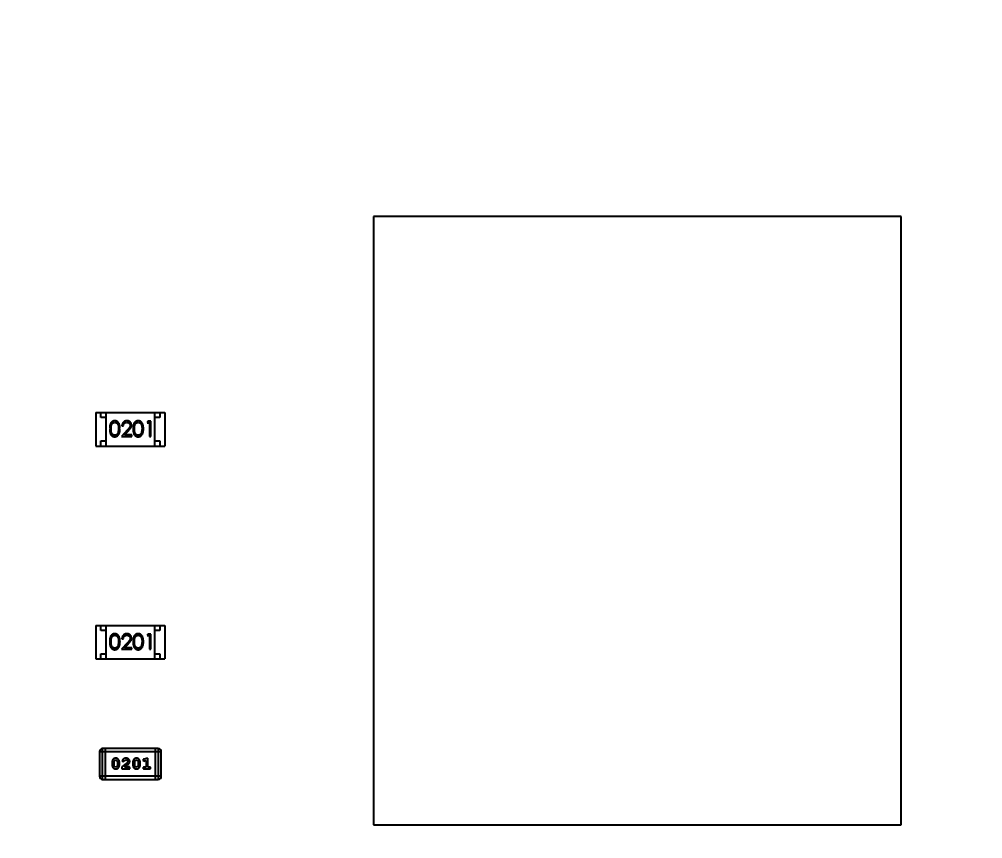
# Model space of a CAD drawing. Header units: inches. Extents: x -13 to 240, y -18 to 126.
# Drawn here: x 186.58 to 196.08, y 88.43 to 96.51 of the extents above; entities that cross this region are included whole.
import ezdxf

# ---------------------------------------------------------------- set-up
doc = ezdxf.new("R2010")
doc.units = ezdxf.units.IN
doc.header["$LTSCALE"] = 1.21
doc.header["$MEASUREMENT"] = 0
doc.header["$PDMODE"] = 3
doc.header["$PDSIZE"] = 0.3125
doc.layers.get('0').update_dxf_attribs({"linetype": 'CONTINUOUS'})
doc.layers.get('Defpoints').update_dxf_attribs({"linetype": 'CONTINUOUS'})
doc.layers.add('DIM', color=3, linetype='CONTINUOUS')
doc.styles.get("Standard").update_dxf_attribs({"font": 'txt', "width": 0.8})
doc.dimstyles.get("Standard").update_dxf_attribs({"dimtxt": 0.15625, "dimasz": 0.1875, "dimexe": 0.125, "dimexo": 0.0625, "dimgap": 0.09, "dimtad": 0, "dimtih": 1, "dimtoh": 1, "dimzin": 4, "dimdsep": 46, "dimtxsty": 'Standard', "dimblk": '_FILLED', "dimblk1": '_FILLED', "dimblk2": '_FILLED', "dimcen": 0.09, "dimazin": 1, "dimtp": 0.01, "dimtm": 0.01, "dimtfac": 1, "dimtofl": 0, "dimtmove": 0, "dimatfit": 3, "dimldrblk": '_FILLED', "dimfxl": 1, "dimtolj": 1, "dimtzin": 4, "dimarcsym": 0})

# ---------------------------------------------------------------- blocks, each defined once
blk = doc.blocks.new('_FILLED')
at = {"color": 0, "linetype": 'ByBlock'}
blk.add_solid([(0, 0), (-1, 0.1667), (-1, -0.1667)], dxfattribs=at)
blk = doc.blocks.new('*D58')
at = {"layer": 'Defpoints', "color": 0}
for p in [(173.8269, 113.8351), (173.8269, 99.4649), (198.0766, 63.4663)]:
    blk.add_point(p, dxfattribs=at)
at = {"layer": 'DIM', "color": 0, "lineweight": -2}
for p, q in [((173.8269, 99.5274), (173.8269, 113.9601)), ((198.0766, 63.5288), (198.0766, 113.9601)), ((175.8269, 113.8351), (182.6618, 113.8351)), ((196.0766, 113.8351), (189.2418, 113.8351))]:
    blk.add_line(p, q, dxfattribs=at)
at = {"layer": 'DIM', "color": 0, "lineweight": -2, "xscale": 2, "yscale": 2, "zscale": 2, "rotation": 180}
blk.add_blockref('_FILLED', (173.8269, 113.8351), dxfattribs=at)
at = {"layer": 'DIM', "color": 0, "lineweight": -2, "xscale": 2, "yscale": 2, "zscale": 2}
blk.add_blockref('_FILLED', (198.0766, 113.8351), dxfattribs=at)
at = {"layer": 'DIM', "color": 0, "insert": (185.9518, 113.8351), "char_height": 2, "attachment_point": 5}
blk.add_mtext('\\A1;24.25', dxfattribs=at)

msp = doc.modelspace()

# ---------------------------------------------------------------- linework, layer by layer
at = {"color": 7, "linetype": 'Continuous'}
for p, q in [((190.0752, 94.565), (190.0752, 88.565)), ((195.2752, 94.565), (190.0752, 94.565)), ((195.2752, 88.565), (195.2752, 94.565)), ((187.3365, 92.6312), (187.3365, 92.3012)), ((187.3365, 92.6312), (188.0165, 92.6312)), ((187.3865, 92.5812), (187.3865, 92.6312)), ((187.4365, 92.3012), (187.4365, 92.6312)), ((187.9165, 92.3012), (187.9165, 92.6312)), ((187.9665, 92.6312), (187.9665, 92.5812)), ((188.0165, 92.6312), (188.0165, 92.3012)), ((187.4365, 92.5812), (187.3865, 92.5812)), ((187.8506, 92.5465), (187.8418, 92.5311)), ((187.8418, 92.5311), (187.8648, 92.5311)), ((187.8783, 92.5465), (187.8506, 92.5465)), ((187.8648, 92.5311), (187.8648, 92.3965)), ((187.8783, 92.3965), (187.8783, 92.5465)), ((187.9665, 92.5812), (187.9165, 92.5812)), ((187.561, 92.4715), (187.5553, 92.4338)), ((187.6461, 92.4586), (187.5879, 92.3965)), ((187.5937, 92.5003), (187.6072, 92.5003)), ((187.62, 92.4119), (187.6576, 92.4519)), ((187.7918, 92.4715), (187.7861, 92.4338)), ((187.3865, 92.3012), (187.3865, 92.3512)), ((187.3865, 92.3512), (187.4365, 92.3512)), ((187.5879, 92.3965), (187.6898, 92.3965)), ((187.6898, 92.4119), (187.62, 92.4119)), ((187.6898, 92.3965), (187.6898, 92.4119)), ((187.8648, 92.3965), (187.8783, 92.3965)), ((187.9165, 92.3512), (187.9665, 92.3512)), ((187.9665, 92.3512), (187.9665, 92.3012)), ((187.3365, 92.3012), (188.0165, 92.3012)), ((187.3365, 90.5312), (187.3365, 90.2012)), ((187.3365, 90.5312), (188.0165, 90.5312)), ((187.3865, 90.4812), (187.3865, 90.5312)), ((187.4365, 90.2012), (187.4365, 90.5312)), ((187.9165, 90.2012), (187.9165, 90.5312)), ((187.9665, 90.5312), (187.9665, 90.4812)), ((188.0165, 90.5312), (188.0165, 90.2012)), ((187.4365, 90.4812), (187.3865, 90.4812)), ((187.8506, 90.4465), (187.8418, 90.4311)), ((187.8418, 90.4311), (187.8649, 90.4311)), ((187.8783, 90.4465), (187.8506, 90.4465)), ((187.8649, 90.4311), (187.8649, 90.2965)), ((187.8783, 90.2965), (187.8783, 90.4465)), ((187.9665, 90.4812), (187.9165, 90.4812)), ((187.561, 90.3715), (187.5554, 90.3338)), ((187.6461, 90.3586), (187.588, 90.2965)), ((187.5937, 90.4004), (187.6072, 90.4004)), ((187.6201, 90.3119), (187.6576, 90.352)), ((187.7918, 90.3715), (187.7861, 90.3338)), ((187.3865, 90.2012), (187.3865, 90.2512)), ((187.3865, 90.2512), (187.4365, 90.2512)), ((187.588, 90.2965), (187.6899, 90.2965)), ((187.6899, 90.3119), (187.6201, 90.3119)), ((187.6899, 90.2965), (187.6899, 90.3119)), ((187.8649, 90.2965), (187.8783, 90.2965)), ((187.9165, 90.2512), (187.9665, 90.2512)), ((187.9665, 90.2512), (187.9665, 90.2012)), ((187.3365, 90.2012), (188.0165, 90.2012)), ((187.3719, 89.2884), (187.3719, 89.0446)), ((187.3719, 89.2884), (187.9815, 89.2884)), ((187.4023, 89.0141), (187.4023, 89.3189)), ((187.951, 89.3189), (187.4023, 89.3189)), ((187.4328, 89.0141), (187.4328, 89.3189)), ((187.9205, 89.3189), (187.9205, 89.0141)), ((187.951, 89.3189), (187.951, 89.0141)), ((187.9815, 89.0446), (187.9815, 89.2884)), ((187.513, 89.1782), (187.5203, 89.2)), ((187.5203, 89.2), (187.5327, 89.2058)), ((187.5327, 89.2058), (187.5448, 89.2005)), ((187.5448, 89.2005), (187.5524, 89.1782)), ((187.5964, 89.1938), (187.6052, 89.1853)), ((187.6137, 89.1919), (187.6187, 89.2004)), ((187.6187, 89.2004), (187.6336, 89.2058)), ((187.7176, 89.1782), (187.7248, 89.2)), ((187.7248, 89.2), (187.7372, 89.2058)), ((187.7372, 89.2058), (187.7493, 89.2005)), ((187.7493, 89.2005), (187.7569, 89.1782)), ((187.8025, 89.2041), (187.8104, 89.1948)), ((187.8104, 89.1948), (187.8158, 89.1958)), ((187.8481, 89.2231), (187.8116, 89.2132)), ((187.8158, 89.1958), (187.8308, 89.2)), ((187.8308, 89.2), (187.8308, 89.135)), ((187.8481, 89.135), (187.8481, 89.2231)), ((187.4957, 89.1785), (187.4957, 89.1607)), ((187.513, 89.1782), (187.513, 89.161)), ((187.5207, 89.1387), (187.513, 89.161)), ((187.5328, 89.1334), (187.5207, 89.1387)), ((187.5451, 89.1392), (187.5328, 89.1334)), ((187.5524, 89.161), (187.5451, 89.1392)), ((187.5524, 89.161), (187.5524, 89.1782)), ((187.5697, 89.1607), (187.5697, 89.1785)), ((187.6483, 89.1816), (187.5933, 89.1366)), ((187.5933, 89.1366), (187.5933, 89.1177)), ((187.5933, 89.1177), (187.6704, 89.1177)), ((187.6052, 89.1853), (187.6137, 89.1919)), ((187.62, 89.135), (187.6536, 89.162)), ((187.6562, 89.135), (187.62, 89.135)), ((187.6531, 89.1913), (187.6483, 89.1816)), ((187.6617, 89.1382), (187.6562, 89.135)), ((187.6704, 89.1177), (187.6704, 89.1256)), ((187.7002, 89.1785), (187.7002, 89.1607)), ((187.7176, 89.1782), (187.7176, 89.161)), ((187.7252, 89.1387), (187.7176, 89.161)), ((187.7373, 89.1334), (187.7252, 89.1387)), ((187.7496, 89.1392), (187.7373, 89.1334)), ((187.7569, 89.161), (187.7496, 89.1392)), ((187.7569, 89.161), (187.7569, 89.1782)), ((187.7742, 89.1607), (187.7742, 89.1785)), ((187.8308, 89.135), (187.8135, 89.135)), ((187.8135, 89.1177), (187.8654, 89.1177)), ((187.8654, 89.135), (187.8481, 89.135)), ((187.9815, 89.0446), (187.3719, 89.0446)), ((187.4023, 89.0141), (187.951, 89.0141)), ((190.0752, 88.565), (195.2752, 88.565))]:
    msp.add_line(p, q, dxfattribs=at)
for centre, start, end in [((187.4023, 89.2884), 90, 180), ((187.951, 89.2884), 0, 90), ((187.4023, 89.0446), 180, 270), ((187.951, 89.0446), 270, 0)]:
    msp.add_arc(centre, 0.0305, start, end, dxfattribs=at)
for points, knots in [([(187.5227, 92.5503), (187.5215, 92.5503), (187.5192, 92.5503), (187.5157, 92.5499), (187.5123, 92.5492), (187.5091, 92.5483), (187.5058, 92.5471), (187.5027, 92.5457), (187.4997, 92.5439), (187.4967, 92.542), (187.4939, 92.5398), (187.4913, 92.5373), (187.4888, 92.5346), (187.4865, 92.5316), (187.4843, 92.5284), (187.4823, 92.525), (187.4805, 92.5213), (187.4788, 92.5173), (187.4773, 92.513), (187.476, 92.5083), (187.4749, 92.5032), (187.4741, 92.4977), (187.4734, 92.4917), (187.4729, 92.4853), (187.4726, 92.4785), (187.4726, 92.4738), (187.4725, 92.4714)], [0, 0, 0, 0, 0.033742, 0.066533, 0.099153, 0.13154, 0.164087, 0.196563, 0.229707, 0.263315, 0.297504, 0.331686, 0.366482, 0.4021, 0.438958, 0.476748, 0.515985, 0.556589, 0.599519, 0.645765, 0.695487, 0.748721, 0.805687, 0.866754, 0.931405, 1, 1, 1, 1]), ([(187.486, 92.4715), (187.486, 92.4735), (187.486, 92.4774), (187.4863, 92.4831), (187.4866, 92.4884), (187.4871, 92.4933), (187.4877, 92.4978), (187.4886, 92.5019), (187.4895, 92.5057), (187.4906, 92.5091), (187.4918, 92.5122), (187.4932, 92.5151), (187.4947, 92.5178), (187.4963, 92.5203), (187.498, 92.5227), (187.4999, 92.5248), (187.5019, 92.5267), (187.5048, 92.529), (187.5086, 92.5313), (187.5133, 92.5335), (187.5182, 92.5347), (187.5215, 92.5349), (187.5231, 92.535)], [0, 0, 0, 0, 0.073302, 0.142286, 0.206253, 0.266017, 0.321612, 0.372532, 0.419497, 0.462398, 0.502825, 0.541489, 0.579034, 0.615143, 0.650298, 0.684912, 0.718701, 0.752189, 0.817245, 0.879117, 0.939613, 1, 1, 1, 1]), ([(187.5745, 92.4714), (187.5744, 92.4737), (187.5744, 92.4782), (187.5741, 92.4848), (187.5736, 92.491), (187.5728, 92.4968), (187.5718, 92.5023), (187.5707, 92.5074), (187.5693, 92.5122), (187.5677, 92.5166), (187.5659, 92.5207), (187.564, 92.5245), (187.5618, 92.5281), (187.5596, 92.5314), (187.5572, 92.5344), (187.5546, 92.5372), (187.5519, 92.5397), (187.549, 92.542), (187.546, 92.544), (187.5429, 92.5457), (187.5398, 92.5471), (187.5365, 92.5483), (187.5332, 92.5492), (187.5298, 92.5499), (187.5263, 92.5503), (187.5239, 92.5503), (187.5227, 92.5503)], [0, 0, 0, 0, 0.065278, 0.127205, 0.186168, 0.241675, 0.294115, 0.343609, 0.390387, 0.434463, 0.476646, 0.517002, 0.555936, 0.593716, 0.630057, 0.665601, 0.700745, 0.734917, 0.768681, 0.802087, 0.834849, 0.867433, 0.900138, 0.932806, 0.966212, 1, 1, 1, 1]), ([(187.5231, 92.535), (187.5248, 92.5349), (187.5281, 92.5347), (187.5329, 92.5335), (187.5376, 92.5313), (187.5413, 92.529), (187.5442, 92.5267), (187.5462, 92.5247), (187.5482, 92.5225), (187.55, 92.52), (187.5517, 92.5173), (187.5532, 92.5143), (187.5547, 92.5111), (187.556, 92.5077), (187.5572, 92.504), (187.5582, 92.5001), (187.559, 92.496), (187.5598, 92.4916), (187.5603, 92.4869), (187.5608, 92.482), (187.5609, 92.4768), (187.561, 92.4733), (187.561, 92.4715)], [0, 0, 0, 0, 0.059689, 0.119507, 0.181075, 0.246162, 0.279894, 0.314468, 0.350403, 0.387474, 0.426147, 0.466624, 0.508745, 0.553328, 0.600058, 0.649177, 0.700552, 0.754894, 0.811825, 0.871514, 0.934319, 1, 1, 1, 1]), ([(187.6426, 92.5503), (187.6409, 92.5503), (187.6376, 92.5502), (187.6328, 92.5496), (187.6282, 92.5484), (187.6238, 92.5469), (187.6195, 92.5449), (187.6155, 92.5425), (187.6117, 92.5396), (187.6081, 92.5363), (187.6049, 92.5327), (187.602, 92.5288), (187.5996, 92.5247), (187.5975, 92.5203), (187.5959, 92.5156), (187.5948, 92.5107), (187.594, 92.5056), (187.5938, 92.5021), (187.5937, 92.5003)], [0, 0, 0, 0, 0.06445, 0.126725, 0.187421, 0.247417, 0.306749, 0.366595, 0.427749, 0.490235, 0.553031, 0.614805, 0.676505, 0.738096, 0.801021, 0.864897, 0.931209, 1, 1, 1, 1]), ([(187.6072, 92.5003), (187.6073, 92.5017), (187.6075, 92.5043), (187.6083, 92.5081), (187.6092, 92.5116), (187.6104, 92.5149), (187.612, 92.518), (187.6137, 92.5209), (187.6157, 92.5235), (187.618, 92.5259), (187.6204, 92.528), (187.623, 92.5299), (187.6258, 92.5315), (187.6288, 92.5327), (187.6318, 92.5337), (187.6351, 92.5344), (187.6384, 92.5349), (187.6407, 92.5349), (187.6419, 92.535)], [0, 0, 0, 0, 0.073648, 0.143686, 0.210962, 0.275557, 0.338064, 0.399311, 0.4594, 0.51934, 0.579024, 0.637809, 0.695959, 0.754122, 0.813113, 0.873453, 0.935561, 1, 1, 1, 1]), ([(187.6419, 92.535), (187.643, 92.5349), (187.6452, 92.5349), (187.6485, 92.5344), (187.6516, 92.5337), (187.6545, 92.5328), (187.6574, 92.5315), (187.6601, 92.5299), (187.6626, 92.5281), (187.6651, 92.526), (187.6673, 92.5237), (187.6692, 92.5213), (187.6708, 92.5188), (187.6722, 92.5162), (187.6732, 92.5134), (187.6739, 92.5105), (187.6744, 92.5076), (187.6744, 92.5056), (187.6745, 92.5045)], [0, 0, 0, 0, 0.068027, 0.133505, 0.19695, 0.26027, 0.322741, 0.384982, 0.448465, 0.513424, 0.578224, 0.640011, 0.700094, 0.760067, 0.819012, 0.877878, 0.938035, 1, 1, 1, 1]), ([(187.6879, 92.5058), (187.6879, 92.5072), (187.6878, 92.5102), (187.6872, 92.5145), (187.6862, 92.5186), (187.6849, 92.5226), (187.6831, 92.5265), (187.6809, 92.5302), (187.6784, 92.5338), (187.6754, 92.5371), (187.6722, 92.5402), (187.6687, 92.5429), (187.6649, 92.5452), (187.6609, 92.5471), (187.6567, 92.5486), (187.6522, 92.5496), (187.6475, 92.5502), (187.6443, 92.5503), (187.6426, 92.5503)], [0, 0, 0, 0, 0.06271, 0.123347, 0.183401, 0.242828, 0.302097, 0.36242, 0.423725, 0.487032, 0.550491, 0.612709, 0.674265, 0.73617, 0.799211, 0.863483, 0.930525, 1, 1, 1, 1]), ([(187.7535, 92.5503), (187.7523, 92.5503), (187.7499, 92.5503), (187.7465, 92.5499), (187.7431, 92.5492), (187.7398, 92.5483), (187.7366, 92.5471), (187.7335, 92.5457), (187.7305, 92.5439), (187.7275, 92.542), (187.7247, 92.5398), (187.722, 92.5373), (187.7196, 92.5346), (187.7172, 92.5316), (187.7151, 92.5284), (187.7131, 92.525), (187.7112, 92.5213), (187.7096, 92.5173), (187.7081, 92.513), (187.7068, 92.5083), (187.7057, 92.5032), (187.7048, 92.4977), (187.7042, 92.4917), (187.7037, 92.4853), (187.7033, 92.4785), (187.7033, 92.4738), (187.7033, 92.4714)], [0, 0, 0, 0, 0.033742, 0.066533, 0.099153, 0.13154, 0.164087, 0.196563, 0.229707, 0.263315, 0.297504, 0.331686, 0.366482, 0.4021, 0.438958, 0.476748, 0.515985, 0.556589, 0.599519, 0.645765, 0.695487, 0.748721, 0.805687, 0.866754, 0.931405, 1, 1, 1, 1]), ([(187.7168, 92.4715), (187.7168, 92.4735), (187.7168, 92.4774), (187.717, 92.4831), (187.7174, 92.4884), (187.7179, 92.4933), (187.7185, 92.4978), (187.7193, 92.5019), (187.7202, 92.5057), (187.7213, 92.5091), (187.7226, 92.5122), (187.7239, 92.5151), (187.7254, 92.5178), (187.7271, 92.5203), (187.7288, 92.5227), (187.7307, 92.5248), (187.7327, 92.5267), (187.7356, 92.529), (187.7393, 92.5313), (187.744, 92.5335), (187.7489, 92.5347), (187.7522, 92.5349), (187.7539, 92.535)], [0, 0, 0, 0, 0.073302, 0.142286, 0.206253, 0.266017, 0.321612, 0.372532, 0.419497, 0.462398, 0.502825, 0.541489, 0.579034, 0.615143, 0.650298, 0.684912, 0.718701, 0.752189, 0.817245, 0.879117, 0.939613, 1, 1, 1, 1]), ([(187.8052, 92.4714), (187.8052, 92.4737), (187.8051, 92.4782), (187.8049, 92.4848), (187.8043, 92.491), (187.8036, 92.4968), (187.8026, 92.5023), (187.8015, 92.5074), (187.8, 92.5122), (187.7985, 92.5166), (187.7966, 92.5207), (187.7947, 92.5245), (187.7926, 92.5281), (187.7904, 92.5314), (187.7879, 92.5344), (187.7854, 92.5372), (187.7827, 92.5397), (187.7798, 92.542), (187.7768, 92.544), (187.7737, 92.5457), (187.7705, 92.5471), (187.7673, 92.5483), (187.764, 92.5492), (187.7605, 92.5499), (187.757, 92.5503), (187.7546, 92.5503), (187.7535, 92.5503)], [0, 0, 0, 0, 0.065278, 0.127205, 0.186168, 0.241675, 0.294115, 0.343609, 0.390387, 0.434463, 0.476646, 0.517002, 0.555936, 0.593716, 0.630057, 0.665601, 0.700745, 0.734917, 0.768681, 0.802087, 0.834849, 0.867433, 0.900138, 0.932806, 0.966212, 1, 1, 1, 1]), ([(187.7539, 92.535), (187.7555, 92.5349), (187.7588, 92.5347), (187.7637, 92.5335), (187.7683, 92.5313), (187.7721, 92.529), (187.775, 92.5267), (187.777, 92.5247), (187.779, 92.5225), (187.7808, 92.52), (187.7825, 92.5173), (187.784, 92.5143), (187.7855, 92.5111), (187.7868, 92.5077), (187.7879, 92.504), (187.789, 92.5001), (187.7898, 92.496), (187.7906, 92.4916), (187.7911, 92.4869), (187.7915, 92.482), (187.7917, 92.4768), (187.7917, 92.4733), (187.7918, 92.4715)], [0, 0, 0, 0, 0.059689, 0.119507, 0.181075, 0.246162, 0.279894, 0.314468, 0.350403, 0.387474, 0.426147, 0.466624, 0.508745, 0.553328, 0.600058, 0.649177, 0.700552, 0.754894, 0.811825, 0.871514, 0.934319, 1, 1, 1, 1]), ([(187.4725, 92.4714), (187.4726, 92.4691), (187.4726, 92.4644), (187.4729, 92.4576), (187.4734, 92.4513), (187.4741, 92.4453), (187.475, 92.4398), (187.4761, 92.4347), (187.4774, 92.4299), (187.4789, 92.4256), (187.4806, 92.4216), (187.4824, 92.4179), (187.4845, 92.4144), (187.4866, 92.4112), (187.4889, 92.4082), (187.4914, 92.4055), (187.4941, 92.4031), (187.4969, 92.4009), (187.4998, 92.399), (187.5028, 92.3973), (187.5059, 92.3958), (187.5091, 92.3947), (187.5124, 92.3938), (187.5157, 92.3931), (187.5192, 92.3927), (187.5215, 92.3927), (187.5227, 92.3926)], [0, 0, 0, 0, 0.068113, 0.132564, 0.193427, 0.250218, 0.303569, 0.353576, 0.400235, 0.443586, 0.484619, 0.524292, 0.56238, 0.599049, 0.63494, 0.669782, 0.704009, 0.737842, 0.771098, 0.803896, 0.836415, 0.868639, 0.900715, 0.933378, 0.966213, 1, 1, 1, 1]), ([(187.5231, 92.408), (187.5215, 92.4081), (187.5182, 92.4083), (187.5133, 92.4096), (187.5086, 92.4117), (187.5048, 92.414), (187.502, 92.4163), (187.4999, 92.4183), (187.498, 92.4204), (187.4962, 92.4227), (187.4946, 92.4252), (187.4931, 92.4279), (187.4918, 92.4308), (187.4905, 92.434), (187.4894, 92.4374), (187.4885, 92.4411), (187.4878, 92.4453), (187.4871, 92.4498), (187.4866, 92.4547), (187.4863, 92.46), (187.486, 92.4656), (187.486, 92.4695), (187.486, 92.4715)], [0, 0, 0, 0, 0.060034, 0.120278, 0.182348, 0.247919, 0.281641, 0.315701, 0.350322, 0.385703, 0.421819, 0.459196, 0.497866, 0.538301, 0.58121, 0.628183, 0.679403, 0.734699, 0.794074, 0.858416, 0.927049, 1, 1, 1, 1]), ([(187.5227, 92.3926), (187.5239, 92.3927), (187.5263, 92.3927), (187.5298, 92.3932), (187.5332, 92.3938), (187.5366, 92.3947), (187.5398, 92.396), (187.543, 92.3974), (187.5461, 92.3991), (187.5491, 92.4011), (187.552, 92.4034), (187.5547, 92.4059), (187.5573, 92.4087), (187.5597, 92.4117), (187.562, 92.415), (187.5641, 92.4186), (187.566, 92.4224), (187.5678, 92.4265), (187.5694, 92.4309), (187.5707, 92.4356), (187.5719, 92.4407), (187.5728, 92.4461), (187.5735, 92.452), (187.5741, 92.4581), (187.5744, 92.4647), (187.5744, 92.4691), (187.5745, 92.4714)], [0, 0, 0, 0, 0.033824, 0.067298, 0.10028, 0.133019, 0.165736, 0.198792, 0.232372, 0.266409, 0.301016, 0.336196, 0.371972, 0.408574, 0.446394, 0.485225, 0.525372, 0.567224, 0.611081, 0.65775, 0.70702, 0.759235, 0.814484, 0.873227, 0.934937, 1, 1, 1, 1]), ([(187.5553, 92.4338), (187.5549, 92.4327), (187.5542, 92.4307), (187.5528, 92.4278), (187.5514, 92.425), (187.5498, 92.4225), (187.548, 92.4202), (187.5462, 92.4181), (187.5442, 92.4161), (187.5414, 92.4139), (187.5377, 92.4116), (187.533, 92.4096), (187.5281, 92.4082), (187.5248, 92.4081), (187.5231, 92.408)], [0, 0, 0, 0, 0.075949, 0.148549, 0.218996, 0.286119, 0.351826, 0.416074, 0.478265, 0.540325, 0.660405, 0.774606, 0.887187, 1, 1, 1, 1]), ([(187.6745, 92.5045), (187.6744, 92.5029), (187.6743, 92.4997), (187.6732, 92.4949), (187.6715, 92.4902), (187.6696, 92.4864), (187.6675, 92.4833), (187.6656, 92.4806), (187.6633, 92.4777), (187.6606, 92.4744), (187.6575, 92.4709), (187.6541, 92.467), (187.6502, 92.4629), (187.6475, 92.4601), (187.6461, 92.4586)], [0, 0, 0, 0, 0.088014, 0.174976, 0.2638, 0.355443, 0.406413, 0.465519, 0.533076, 0.609353, 0.693899, 0.787171, 0.889197, 1, 1, 1, 1]), ([(187.6576, 92.4519), (187.659, 92.4535), (187.6618, 92.4564), (187.6657, 92.4608), (187.6693, 92.4649), (187.6725, 92.4688), (187.6753, 92.4724), (187.6778, 92.4758), (187.6799, 92.479), (187.6822, 92.4828), (187.6846, 92.4875), (187.6865, 92.4934), (187.6877, 92.4995), (187.6878, 92.5037), (187.6879, 92.5058)], [0, 0, 0, 0, 0.09953, 0.192079, 0.277712, 0.357454, 0.429648, 0.495771, 0.555538, 0.608657, 0.707578, 0.804328, 0.901298, 1, 1, 1, 1]), ([(187.7033, 92.4714), (187.7033, 92.4691), (187.7033, 92.4644), (187.7037, 92.4576), (187.7041, 92.4513), (187.7049, 92.4453), (187.7058, 92.4398), (187.7068, 92.4347), (187.7082, 92.4299), (187.7097, 92.4256), (187.7114, 92.4216), (187.7132, 92.4179), (187.7152, 92.4144), (187.7174, 92.4112), (187.7197, 92.4082), (187.7222, 92.4055), (187.7248, 92.4031), (187.7276, 92.4009), (187.7306, 92.399), (187.7336, 92.3973), (187.7367, 92.3958), (187.7399, 92.3947), (187.7431, 92.3938), (187.7465, 92.3931), (187.7499, 92.3927), (187.7523, 92.3927), (187.7535, 92.3926)], [0, 0, 0, 0, 0.068113, 0.132564, 0.193427, 0.250218, 0.303569, 0.353576, 0.400235, 0.443586, 0.484619, 0.524292, 0.56238, 0.599049, 0.63494, 0.669782, 0.704009, 0.737842, 0.771098, 0.803896, 0.836415, 0.868639, 0.900715, 0.933378, 0.966213, 1, 1, 1, 1]), ([(187.7539, 92.408), (187.7523, 92.4081), (187.749, 92.4083), (187.7441, 92.4096), (187.7393, 92.4117), (187.7356, 92.414), (187.7327, 92.4163), (187.7307, 92.4183), (187.7288, 92.4204), (187.727, 92.4227), (187.7254, 92.4252), (187.7239, 92.4279), (187.7225, 92.4308), (187.7213, 92.434), (187.7202, 92.4374), (187.7193, 92.4411), (187.7185, 92.4453), (187.7179, 92.4498), (187.7174, 92.4547), (187.717, 92.46), (187.7168, 92.4656), (187.7168, 92.4695), (187.7168, 92.4715)], [0, 0, 0, 0, 0.060034, 0.120278, 0.182348, 0.247919, 0.281641, 0.315701, 0.350322, 0.385703, 0.421819, 0.459196, 0.497866, 0.538301, 0.58121, 0.628183, 0.679403, 0.734699, 0.794074, 0.858416, 0.927049, 1, 1, 1, 1]), ([(187.7535, 92.3926), (187.7546, 92.3927), (187.757, 92.3927), (187.7605, 92.3932), (187.764, 92.3938), (187.7673, 92.3947), (187.7706, 92.396), (187.7738, 92.3974), (187.7769, 92.3991), (187.7799, 92.4011), (187.7828, 92.4034), (187.7855, 92.4059), (187.7881, 92.4087), (187.7905, 92.4117), (187.7928, 92.415), (187.7948, 92.4186), (187.7968, 92.4224), (187.7985, 92.4265), (187.8002, 92.4309), (187.8015, 92.4356), (187.8027, 92.4407), (187.8036, 92.4461), (187.8043, 92.452), (187.8049, 92.4581), (187.8051, 92.4647), (187.8052, 92.4691), (187.8052, 92.4714)], [0, 0, 0, 0, 0.033824, 0.067298, 0.10028, 0.133019, 0.165736, 0.198792, 0.232372, 0.266409, 0.301016, 0.336196, 0.371972, 0.408574, 0.446394, 0.485225, 0.525372, 0.567224, 0.611081, 0.65775, 0.70702, 0.759235, 0.814484, 0.873227, 0.934937, 1, 1, 1, 1]), ([(187.7861, 92.4338), (187.7857, 92.4327), (187.7849, 92.4307), (187.7836, 92.4278), (187.7821, 92.425), (187.7805, 92.4225), (187.7788, 92.4202), (187.7769, 92.4181), (187.7749, 92.4161), (187.7721, 92.4139), (187.7684, 92.4116), (187.7637, 92.4096), (187.7589, 92.4082), (187.7556, 92.4081), (187.7539, 92.408)], [0, 0, 0, 0, 0.075949, 0.148549, 0.218996, 0.286119, 0.351826, 0.416074, 0.478265, 0.540325, 0.660405, 0.774606, 0.887187, 1, 1, 1, 1]), ([(187.5227, 90.4504), (187.5215, 90.4503), (187.5192, 90.4503), (187.5157, 90.4499), (187.5124, 90.4492), (187.5091, 90.4483), (187.5059, 90.4471), (187.5028, 90.4457), (187.4997, 90.444), (187.4968, 90.442), (187.494, 90.4398), (187.4913, 90.4374), (187.4888, 90.4346), (187.4865, 90.4317), (187.4844, 90.4285), (187.4823, 90.425), (187.4805, 90.4213), (187.4788, 90.4173), (187.4774, 90.413), (187.4761, 90.4083), (187.475, 90.4032), (187.4741, 90.3977), (187.4734, 90.3917), (187.4729, 90.3853), (187.4726, 90.3785), (187.4726, 90.3739), (187.4726, 90.3715)], [0, 0, 0, 0, 0.033742, 0.066533, 0.099153, 0.13154, 0.164087, 0.196563, 0.229707, 0.263315, 0.297504, 0.331686, 0.366482, 0.4021, 0.438958, 0.476748, 0.515985, 0.556589, 0.599519, 0.645765, 0.695487, 0.748721, 0.805687, 0.866754, 0.931405, 1, 1, 1, 1]), ([(187.486, 90.3715), (187.486, 90.3735), (187.486, 90.3774), (187.4863, 90.3831), (187.4866, 90.3884), (187.4872, 90.3933), (187.4878, 90.3978), (187.4886, 90.4019), (187.4895, 90.4057), (187.4906, 90.4091), (187.4918, 90.4122), (187.4932, 90.4151), (187.4947, 90.4178), (187.4963, 90.4203), (187.4981, 90.4227), (187.5, 90.4248), (187.502, 90.4267), (187.5048, 90.429), (187.5086, 90.4313), (187.5133, 90.4335), (187.5182, 90.4347), (187.5215, 90.4349), (187.5232, 90.435)], [0, 0, 0, 0, 0.073302, 0.142286, 0.206253, 0.266017, 0.321612, 0.372532, 0.419497, 0.462398, 0.502825, 0.541489, 0.579034, 0.615143, 0.650298, 0.684912, 0.718701, 0.752189, 0.817245, 0.879117, 0.939613, 1, 1, 1, 1]), ([(187.5745, 90.3715), (187.5745, 90.3738), (187.5744, 90.3783), (187.5741, 90.3848), (187.5736, 90.391), (187.5728, 90.3969), (187.5719, 90.4023), (187.5707, 90.4075), (187.5693, 90.4122), (187.5677, 90.4166), (187.5659, 90.4207), (187.564, 90.4246), (187.5619, 90.4281), (187.5596, 90.4314), (187.5572, 90.4344), (187.5546, 90.4372), (187.5519, 90.4397), (187.549, 90.442), (187.5461, 90.444), (187.543, 90.4457), (187.5398, 90.4471), (187.5365, 90.4483), (187.5332, 90.4492), (187.5298, 90.4499), (187.5263, 90.4503), (187.5239, 90.4503), (187.5227, 90.4504)], [0, 0, 0, 0, 0.065278, 0.127205, 0.186168, 0.241675, 0.294115, 0.343609, 0.390387, 0.434463, 0.476646, 0.517002, 0.555936, 0.593716, 0.630057, 0.665601, 0.700745, 0.734917, 0.768681, 0.802087, 0.834849, 0.867433, 0.900138, 0.932806, 0.966212, 1, 1, 1, 1]), ([(187.5232, 90.435), (187.5248, 90.4349), (187.5281, 90.4347), (187.5329, 90.4335), (187.5376, 90.4313), (187.5414, 90.429), (187.5442, 90.4267), (187.5463, 90.4247), (187.5482, 90.4225), (187.55, 90.42), (187.5517, 90.4173), (187.5533, 90.4143), (187.5547, 90.4112), (187.556, 90.4077), (187.5572, 90.4041), (187.5583, 90.4002), (187.5591, 90.396), (187.5598, 90.3916), (187.5603, 90.3869), (187.5608, 90.382), (187.561, 90.3769), (187.561, 90.3733), (187.561, 90.3715)], [0, 0, 0, 0, 0.059689, 0.119507, 0.181075, 0.246162, 0.279894, 0.314468, 0.350403, 0.387474, 0.426147, 0.466624, 0.508745, 0.553328, 0.600058, 0.649177, 0.700552, 0.754894, 0.811825, 0.871514, 0.934319, 1, 1, 1, 1]), ([(187.6426, 90.4504), (187.641, 90.4503), (187.6377, 90.4503), (187.6328, 90.4496), (187.6282, 90.4485), (187.6238, 90.4469), (187.6196, 90.4449), (187.6156, 90.4425), (187.6117, 90.4397), (187.6082, 90.4363), (187.6049, 90.4327), (187.602, 90.4288), (187.5996, 90.4247), (187.5976, 90.4203), (187.5959, 90.4157), (187.5948, 90.4108), (187.594, 90.4057), (187.5938, 90.4022), (187.5937, 90.4004)], [0, 0, 0, 0, 0.06445, 0.126725, 0.187421, 0.247417, 0.306749, 0.366595, 0.427749, 0.490235, 0.553031, 0.614805, 0.676505, 0.738096, 0.801021, 0.864897, 0.931209, 1, 1, 1, 1]), ([(187.6072, 90.4004), (187.6073, 90.4017), (187.6076, 90.4043), (187.6083, 90.4081), (187.6092, 90.4116), (187.6105, 90.415), (187.612, 90.418), (187.6137, 90.4209), (187.6157, 90.4235), (187.618, 90.4259), (187.6205, 90.428), (187.6231, 90.4299), (187.6258, 90.4315), (187.6288, 90.4328), (187.6319, 90.4337), (187.6351, 90.4345), (187.6385, 90.4349), (187.6408, 90.435), (187.6419, 90.435)], [0, 0, 0, 0, 0.073648, 0.143686, 0.210962, 0.275557, 0.338064, 0.399311, 0.4594, 0.51934, 0.579024, 0.637809, 0.695959, 0.754122, 0.813113, 0.873453, 0.935561, 1, 1, 1, 1]), ([(187.6419, 90.435), (187.6431, 90.435), (187.6453, 90.4349), (187.6485, 90.4345), (187.6516, 90.4338), (187.6546, 90.4328), (187.6574, 90.4315), (187.6601, 90.43), (187.6627, 90.4281), (187.6651, 90.426), (187.6673, 90.4238), (187.6692, 90.4213), (187.6708, 90.4188), (187.6722, 90.4162), (187.6732, 90.4134), (187.6739, 90.4106), (187.6744, 90.4076), (187.6745, 90.4056), (187.6745, 90.4046)], [0, 0, 0, 0, 0.068027, 0.133505, 0.19695, 0.26027, 0.322741, 0.384982, 0.448465, 0.513424, 0.578224, 0.640011, 0.700094, 0.760067, 0.819012, 0.877878, 0.938035, 1, 1, 1, 1]), ([(187.688, 90.4058), (187.6879, 90.4073), (187.6878, 90.4102), (187.6872, 90.4145), (187.6862, 90.4186), (187.6849, 90.4227), (187.6831, 90.4265), (187.6809, 90.4302), (187.6784, 90.4338), (187.6755, 90.4371), (187.6723, 90.4403), (187.6687, 90.4429), (187.665, 90.4452), (187.661, 90.4472), (187.6567, 90.4486), (187.6522, 90.4496), (187.6475, 90.4503), (187.6443, 90.4503), (187.6426, 90.4504)], [0, 0, 0, 0, 0.06271, 0.123347, 0.183401, 0.242828, 0.302097, 0.36242, 0.423725, 0.487032, 0.550491, 0.612709, 0.674265, 0.73617, 0.799211, 0.863483, 0.930525, 1, 1, 1, 1]), ([(187.7535, 90.4504), (187.7523, 90.4503), (187.75, 90.4503), (187.7465, 90.4499), (187.7431, 90.4492), (187.7399, 90.4483), (187.7366, 90.4471), (187.7335, 90.4457), (187.7305, 90.444), (187.7275, 90.442), (187.7247, 90.4398), (187.7221, 90.4374), (187.7196, 90.4346), (187.7173, 90.4317), (187.7151, 90.4285), (187.7131, 90.425), (187.7113, 90.4213), (187.7096, 90.4173), (187.7081, 90.413), (187.7068, 90.4083), (187.7057, 90.4032), (187.7049, 90.3977), (187.7042, 90.3917), (187.7037, 90.3853), (187.7034, 90.3785), (187.7034, 90.3739), (187.7033, 90.3715)], [0, 0, 0, 0, 0.033742, 0.066533, 0.099153, 0.13154, 0.164087, 0.196563, 0.229707, 0.263315, 0.297504, 0.331686, 0.366482, 0.4021, 0.438958, 0.476748, 0.515985, 0.556589, 0.599519, 0.645765, 0.695487, 0.748721, 0.805687, 0.866754, 0.931405, 1, 1, 1, 1]), ([(187.7168, 90.3715), (187.7168, 90.3735), (187.7168, 90.3774), (187.7171, 90.3831), (187.7174, 90.3884), (187.7179, 90.3933), (187.7185, 90.3978), (187.7194, 90.4019), (187.7203, 90.4057), (187.7214, 90.4091), (187.7226, 90.4122), (187.724, 90.4151), (187.7255, 90.4178), (187.7271, 90.4203), (187.7288, 90.4227), (187.7307, 90.4248), (187.7327, 90.4267), (187.7356, 90.429), (187.7394, 90.4313), (187.7441, 90.4335), (187.749, 90.4347), (187.7523, 90.4349), (187.7539, 90.435)], [0, 0, 0, 0, 0.073302, 0.142286, 0.206253, 0.266017, 0.321612, 0.372532, 0.419497, 0.462398, 0.502825, 0.541489, 0.579034, 0.615143, 0.650298, 0.684912, 0.718701, 0.752189, 0.817245, 0.879117, 0.939613, 1, 1, 1, 1]), ([(187.8053, 90.3715), (187.8052, 90.3738), (187.8052, 90.3783), (187.8049, 90.3848), (187.8044, 90.391), (187.8036, 90.3969), (187.8026, 90.4023), (187.8015, 90.4075), (187.8001, 90.4122), (187.7985, 90.4166), (187.7967, 90.4207), (187.7948, 90.4246), (187.7926, 90.4281), (187.7904, 90.4314), (187.788, 90.4344), (187.7854, 90.4372), (187.7827, 90.4397), (187.7798, 90.442), (187.7768, 90.444), (187.7737, 90.4457), (187.7706, 90.4471), (187.7673, 90.4483), (187.764, 90.4492), (187.7606, 90.4499), (187.7571, 90.4503), (187.7547, 90.4503), (187.7535, 90.4504)], [0, 0, 0, 0, 0.065278, 0.127205, 0.186168, 0.241675, 0.294115, 0.343609, 0.390387, 0.434463, 0.476646, 0.517002, 0.555936, 0.593716, 0.630057, 0.665601, 0.700745, 0.734917, 0.768681, 0.802087, 0.834849, 0.867433, 0.900138, 0.932806, 0.966212, 1, 1, 1, 1]), ([(187.7539, 90.435), (187.7556, 90.4349), (187.7589, 90.4347), (187.7637, 90.4335), (187.7684, 90.4313), (187.7721, 90.429), (187.775, 90.4267), (187.777, 90.4247), (187.779, 90.4225), (187.7808, 90.42), (187.7825, 90.4173), (187.784, 90.4143), (187.7855, 90.4112), (187.7868, 90.4077), (187.788, 90.4041), (187.789, 90.4002), (187.7898, 90.396), (187.7906, 90.3916), (187.7911, 90.3869), (187.7916, 90.382), (187.7917, 90.3769), (187.7918, 90.3733), (187.7918, 90.3715)], [0, 0, 0, 0, 0.059689, 0.119507, 0.181075, 0.246162, 0.279894, 0.314468, 0.350403, 0.387474, 0.426147, 0.466624, 0.508745, 0.553328, 0.600058, 0.649177, 0.700552, 0.754894, 0.811825, 0.871514, 0.934319, 1, 1, 1, 1]), ([(187.4726, 90.3715), (187.4726, 90.3691), (187.4726, 90.3644), (187.4729, 90.3577), (187.4734, 90.3513), (187.4741, 90.3454), (187.475, 90.3398), (187.4761, 90.3347), (187.4774, 90.33), (187.4789, 90.3256), (187.4806, 90.3216), (187.4825, 90.3179), (187.4845, 90.3144), (187.4867, 90.3112), (187.489, 90.3083), (187.4914, 90.3055), (187.4941, 90.3031), (187.4969, 90.3009), (187.4998, 90.299), (187.5028, 90.2973), (187.5059, 90.2958), (187.5091, 90.2947), (187.5124, 90.2938), (187.5157, 90.2931), (187.5192, 90.2927), (187.5215, 90.2927), (187.5227, 90.2927)], [0, 0, 0, 0, 0.068113, 0.132564, 0.193427, 0.250218, 0.303569, 0.353576, 0.400235, 0.443586, 0.484619, 0.524292, 0.56238, 0.599049, 0.63494, 0.669782, 0.704009, 0.737842, 0.771098, 0.803896, 0.836415, 0.868639, 0.900715, 0.933378, 0.966213, 1, 1, 1, 1]), ([(187.5232, 90.3081), (187.5215, 90.3081), (187.5182, 90.3083), (187.5133, 90.3096), (187.5086, 90.3117), (187.5048, 90.3141), (187.502, 90.3164), (187.4999, 90.3183), (187.498, 90.3204), (187.4963, 90.3227), (187.4946, 90.3253), (187.4932, 90.328), (187.4918, 90.3309), (187.4906, 90.334), (187.4895, 90.3374), (187.4885, 90.3412), (187.4878, 90.3453), (187.4871, 90.3498), (187.4867, 90.3547), (187.4863, 90.36), (187.486, 90.3656), (187.486, 90.3695), (187.486, 90.3715)], [0, 0, 0, 0, 0.060034, 0.120278, 0.182348, 0.247919, 0.281641, 0.315701, 0.350322, 0.385703, 0.421819, 0.459196, 0.497866, 0.538301, 0.58121, 0.628183, 0.679403, 0.734699, 0.794074, 0.858416, 0.927049, 1, 1, 1, 1]), ([(187.5227, 90.2927), (187.5239, 90.2927), (187.5263, 90.2927), (187.5298, 90.2932), (187.5332, 90.2938), (187.5366, 90.2948), (187.5398, 90.296), (187.543, 90.2974), (187.5461, 90.2992), (187.5491, 90.3011), (187.552, 90.3034), (187.5548, 90.3059), (187.5574, 90.3087), (187.5598, 90.3118), (187.562, 90.3151), (187.5641, 90.3186), (187.566, 90.3224), (187.5678, 90.3265), (187.5694, 90.3309), (187.5707, 90.3356), (187.5719, 90.3407), (187.5729, 90.3462), (187.5736, 90.352), (187.5741, 90.3582), (187.5744, 90.3647), (187.5745, 90.3692), (187.5745, 90.3715)], [0, 0, 0, 0, 0.033824, 0.067298, 0.10028, 0.133019, 0.165736, 0.198792, 0.232372, 0.266409, 0.301016, 0.336196, 0.371972, 0.408574, 0.446394, 0.485225, 0.525372, 0.567224, 0.611081, 0.65775, 0.70702, 0.759235, 0.814484, 0.873227, 0.934937, 1, 1, 1, 1]), ([(187.5554, 90.3338), (187.555, 90.3328), (187.5542, 90.3307), (187.5529, 90.3278), (187.5514, 90.3251), (187.5498, 90.3225), (187.5481, 90.3202), (187.5462, 90.3181), (187.5442, 90.3162), (187.5414, 90.3139), (187.5377, 90.3116), (187.533, 90.3096), (187.5281, 90.3083), (187.5248, 90.3081), (187.5232, 90.3081)], [0, 0, 0, 0, 0.075949, 0.148549, 0.218996, 0.286119, 0.351826, 0.416074, 0.478265, 0.540325, 0.660405, 0.774606, 0.887187, 1, 1, 1, 1]), ([(187.6745, 90.4046), (187.6744, 90.4029), (187.6743, 90.3997), (187.6733, 90.3949), (187.6716, 90.3903), (187.6696, 90.3865), (187.6675, 90.3833), (187.6657, 90.3807), (187.6633, 90.3777), (187.6607, 90.3745), (187.6576, 90.3709), (187.6541, 90.3671), (187.6503, 90.3629), (187.6475, 90.3601), (187.6461, 90.3586)], [0, 0, 0, 0, 0.088014, 0.174976, 0.2638, 0.355443, 0.406413, 0.465519, 0.533076, 0.609353, 0.693899, 0.787171, 0.889197, 1, 1, 1, 1]), ([(187.6576, 90.352), (187.659, 90.3535), (187.6618, 90.3565), (187.6658, 90.3608), (187.6693, 90.365), (187.6725, 90.3688), (187.6754, 90.3725), (187.6778, 90.3758), (187.6799, 90.379), (187.6823, 90.3828), (187.6846, 90.3876), (187.6865, 90.3935), (187.6877, 90.3995), (187.6879, 90.4037), (187.688, 90.4058)], [0, 0, 0, 0, 0.09953, 0.192079, 0.277712, 0.357454, 0.429648, 0.495771, 0.555538, 0.608657, 0.707578, 0.804328, 0.901298, 1, 1, 1, 1]), ([(187.7033, 90.3715), (187.7034, 90.3691), (187.7034, 90.3644), (187.7037, 90.3577), (187.7042, 90.3513), (187.7049, 90.3454), (187.7058, 90.3398), (187.7069, 90.3347), (187.7082, 90.33), (187.7097, 90.3256), (187.7114, 90.3216), (187.7132, 90.3179), (187.7153, 90.3144), (187.7174, 90.3112), (187.7197, 90.3083), (187.7222, 90.3055), (187.7249, 90.3031), (187.7277, 90.3009), (187.7306, 90.299), (187.7336, 90.2973), (187.7367, 90.2958), (187.7399, 90.2947), (187.7432, 90.2938), (187.7465, 90.2931), (187.75, 90.2927), (187.7523, 90.2927), (187.7535, 90.2927)], [0, 0, 0, 0, 0.068113, 0.132564, 0.193427, 0.250218, 0.303569, 0.353576, 0.400235, 0.443586, 0.484619, 0.524292, 0.56238, 0.599049, 0.63494, 0.669782, 0.704009, 0.737842, 0.771098, 0.803896, 0.836415, 0.868639, 0.900715, 0.933378, 0.966213, 1, 1, 1, 1]), ([(187.7539, 90.3081), (187.7523, 90.3081), (187.749, 90.3083), (187.7441, 90.3096), (187.7394, 90.3117), (187.7356, 90.3141), (187.7328, 90.3164), (187.7307, 90.3183), (187.7288, 90.3204), (187.727, 90.3227), (187.7254, 90.3253), (187.7239, 90.328), (187.7226, 90.3309), (187.7213, 90.334), (187.7202, 90.3374), (187.7193, 90.3412), (187.7186, 90.3453), (187.7179, 90.3498), (187.7174, 90.3547), (187.7171, 90.36), (187.7168, 90.3656), (187.7168, 90.3695), (187.7168, 90.3715)], [0, 0, 0, 0, 0.060034, 0.120278, 0.182348, 0.247919, 0.281641, 0.315701, 0.350322, 0.385703, 0.421819, 0.459196, 0.497866, 0.538301, 0.58121, 0.628183, 0.679403, 0.734699, 0.794074, 0.858416, 0.927049, 1, 1, 1, 1]), ([(187.7535, 90.2927), (187.7547, 90.2927), (187.7571, 90.2927), (187.7606, 90.2932), (187.764, 90.2938), (187.7674, 90.2948), (187.7706, 90.296), (187.7738, 90.2974), (187.7769, 90.2992), (187.7799, 90.3011), (187.7828, 90.3034), (187.7855, 90.3059), (187.7881, 90.3087), (187.7905, 90.3118), (187.7928, 90.3151), (187.7949, 90.3186), (187.7968, 90.3224), (187.7986, 90.3265), (187.8002, 90.3309), (187.8015, 90.3356), (187.8027, 90.3407), (187.8036, 90.3462), (187.8043, 90.352), (187.8049, 90.3582), (187.8052, 90.3647), (187.8052, 90.3692), (187.8053, 90.3715)], [0, 0, 0, 0, 0.033824, 0.067298, 0.10028, 0.133019, 0.165736, 0.198792, 0.232372, 0.266409, 0.301016, 0.336196, 0.371972, 0.408574, 0.446394, 0.485225, 0.525372, 0.567224, 0.611081, 0.65775, 0.70702, 0.759235, 0.814484, 0.873227, 0.934937, 1, 1, 1, 1]), ([(187.7861, 90.3338), (187.7857, 90.3328), (187.785, 90.3307), (187.7836, 90.3278), (187.7822, 90.3251), (187.7806, 90.3225), (187.7788, 90.3202), (187.777, 90.3181), (187.775, 90.3162), (187.7722, 90.3139), (187.7685, 90.3116), (187.7638, 90.3096), (187.7589, 90.3083), (187.7556, 90.3081), (187.7539, 90.3081)], [0, 0, 0, 0, 0.075949, 0.148549, 0.218996, 0.286119, 0.351826, 0.416074, 0.478265, 0.540325, 0.660405, 0.774606, 0.887187, 1, 1, 1, 1]), ([(187.5325, 89.2231), (187.5311, 89.2231), (187.5283, 89.223), (187.5242, 89.2223), (187.5204, 89.2212), (187.5168, 89.2196), (187.5135, 89.2175), (187.5104, 89.215), (187.5077, 89.212), (187.5052, 89.2086), (187.503, 89.2051), (187.5011, 89.2014), (187.4994, 89.1977), (187.4981, 89.1939), (187.497, 89.1901), (187.4963, 89.1863), (187.4958, 89.1824), (187.4958, 89.1798), (187.4957, 89.1785)], [0, 0, 0, 0, 0.06692, 0.130834, 0.19258, 0.252759, 0.312631, 0.373411, 0.436359, 0.501894, 0.568244, 0.632472, 0.69556, 0.757163, 0.818592, 0.878885, 0.939235, 1, 1, 1, 1]), ([(187.5697, 89.1785), (187.5697, 89.1796), (187.5696, 89.1817), (187.5693, 89.1849), (187.5688, 89.188), (187.5681, 89.1911), (187.5672, 89.1942), (187.5661, 89.1972), (187.5648, 89.2002), (187.5633, 89.203), (187.5617, 89.2058), (187.5601, 89.2083), (187.5584, 89.2107), (187.5567, 89.2128), (187.555, 89.2146), (187.5533, 89.2163), (187.5516, 89.2177), (187.5492, 89.2192), (187.546, 89.2208), (187.5419, 89.2222), (187.5373, 89.223), (187.5342, 89.2231), (187.5325, 89.2231)], [0, 0, 0, 0, 0.049855, 0.099516, 0.148482, 0.19758, 0.246804, 0.296268, 0.346517, 0.397047, 0.446826, 0.49336, 0.537801, 0.579207, 0.617974, 0.654833, 0.689171, 0.722088, 0.786392, 0.853518, 0.924186, 1, 1, 1, 1]), ([(187.6337, 89.2231), (187.632, 89.223), (187.6286, 89.2229), (187.6237, 89.2221), (187.6189, 89.2206), (187.6145, 89.2187), (187.6103, 89.2162), (187.6067, 89.2134), (187.6035, 89.2101), (187.601, 89.2065), (187.599, 89.203), (187.5976, 89.1996), (187.5966, 89.1966), (187.5965, 89.1947), (187.5964, 89.1938)], [0, 0, 0, 0, 0.098286, 0.193983, 0.289056, 0.384352, 0.477435, 0.566197, 0.652355, 0.737986, 0.818188, 0.887401, 0.94802, 1, 1, 1, 1]), ([(187.6336, 89.2058), (187.635, 89.2058), (187.6377, 89.2057), (187.6415, 89.2048), (187.6449, 89.2034), (187.6477, 89.2015), (187.6501, 89.1993), (187.6518, 89.1968), (187.6528, 89.1941), (187.653, 89.1922), (187.6531, 89.1913)], [0, 0, 0, 0, 0.156344, 0.299348, 0.4327, 0.561, 0.682299, 0.791883, 0.89611, 1, 1, 1, 1]), ([(187.6704, 89.1903), (187.6703, 89.1915), (187.6702, 89.1937), (187.6698, 89.1969), (187.669, 89.2), (187.6678, 89.203), (187.6664, 89.2058), (187.6646, 89.2085), (187.6625, 89.2111), (187.6601, 89.2136), (187.6574, 89.2158), (187.6546, 89.2178), (187.6515, 89.2194), (187.6483, 89.2208), (187.6449, 89.2218), (187.6413, 89.2226), (187.6376, 89.223), (187.635, 89.2231), (187.6337, 89.2231)], [0, 0, 0, 0, 0.060981, 0.120256, 0.178148, 0.236115, 0.293993, 0.352864, 0.413358, 0.476056, 0.539296, 0.602396, 0.665116, 0.728325, 0.792919, 0.859317, 0.928302, 1, 1, 1, 1]), ([(187.737, 89.2231), (187.7356, 89.2231), (187.7328, 89.223), (187.7287, 89.2223), (187.7249, 89.2212), (187.7213, 89.2196), (187.718, 89.2175), (187.715, 89.215), (187.7122, 89.212), (187.7097, 89.2086), (187.7075, 89.2051), (187.7056, 89.2014), (187.7039, 89.1977), (187.7026, 89.1939), (187.7015, 89.1901), (187.7008, 89.1863), (187.7003, 89.1824), (187.7003, 89.1798), (187.7002, 89.1785)], [0, 0, 0, 0, 0.06692, 0.130834, 0.19258, 0.252759, 0.312631, 0.373411, 0.436359, 0.501894, 0.568244, 0.632472, 0.69556, 0.757163, 0.818592, 0.878885, 0.939235, 1, 1, 1, 1]), ([(187.7742, 89.1785), (187.7742, 89.1796), (187.7741, 89.1817), (187.7738, 89.1849), (187.7733, 89.188), (187.7726, 89.1911), (187.7717, 89.1942), (187.7706, 89.1972), (187.7693, 89.2002), (187.7678, 89.203), (187.7662, 89.2058), (187.7646, 89.2083), (187.7629, 89.2107), (187.7612, 89.2128), (187.7595, 89.2146), (187.7578, 89.2163), (187.7561, 89.2177), (187.7537, 89.2192), (187.7506, 89.2208), (187.7464, 89.2222), (187.7418, 89.223), (187.7387, 89.2231), (187.737, 89.2231)], [0, 0, 0, 0, 0.049855, 0.099516, 0.148482, 0.19758, 0.246804, 0.296268, 0.346517, 0.397047, 0.446826, 0.49336, 0.537801, 0.579207, 0.617974, 0.654833, 0.689171, 0.722088, 0.786392, 0.853518, 0.924186, 1, 1, 1, 1]), ([(187.8116, 89.2132), (187.8107, 89.213), (187.8091, 89.2125), (187.8071, 89.2116), (187.8054, 89.2107), (187.8042, 89.2097), (187.8034, 89.2085), (187.8029, 89.2072), (187.8025, 89.2057), (187.8025, 89.2046), (187.8025, 89.2041)], [0, 0, 0, 0, 0.187321, 0.344927, 0.475328, 0.579604, 0.674244, 0.773631, 0.882025, 1, 1, 1, 1]), ([(187.4957, 89.1607), (187.4958, 89.1597), (187.4958, 89.1575), (187.4961, 89.1544), (187.4966, 89.1512), (187.4973, 89.1481), (187.4982, 89.1451), (187.4993, 89.1421), (187.5005, 89.1391), (187.502, 89.1363), (187.5036, 89.1335), (187.5052, 89.131), (187.5069, 89.1287), (187.5085, 89.1266), (187.5102, 89.1247), (187.5119, 89.123), (187.5136, 89.1216), (187.516, 89.12), (187.5192, 89.1184), (187.5234, 89.1171), (187.528, 89.1163), (187.5311, 89.1162), (187.5328, 89.1161)], [0, 0, 0, 0, 0.049886, 0.09882, 0.148132, 0.19689, 0.246038, 0.295176, 0.345305, 0.395692, 0.445312, 0.491875, 0.535813, 0.577009, 0.616081, 0.652689, 0.687585, 0.720206, 0.785062, 0.85223, 0.923759, 1, 1, 1, 1]), ([(187.5328, 89.1161), (187.5342, 89.1162), (187.537, 89.1162), (187.5411, 89.117), (187.545, 89.1181), (187.5485, 89.1197), (187.5519, 89.1217), (187.5549, 89.1242), (187.5577, 89.1272), (187.5602, 89.1305), (187.5624, 89.1341), (187.5643, 89.1378), (187.566, 89.1415), (187.5673, 89.1453), (187.5684, 89.1491), (187.5691, 89.1529), (187.5696, 89.1568), (187.5696, 89.1594), (187.5697, 89.1607)], [0, 0, 0, 0, 0.067217, 0.131051, 0.19272, 0.252824, 0.312745, 0.373449, 0.436041, 0.501494, 0.567761, 0.632087, 0.695096, 0.757109, 0.817993, 0.878657, 0.939311, 1, 1, 1, 1]), ([(187.6536, 89.162), (187.6545, 89.1628), (187.6562, 89.1643), (187.6585, 89.1665), (187.6606, 89.1686), (187.6625, 89.1706), (187.6641, 89.1725), (187.6655, 89.1743), (187.6666, 89.1759), (187.6677, 89.178), (187.6688, 89.1805), (187.6697, 89.1837), (187.6703, 89.187), (187.6703, 89.1892), (187.6704, 89.1903)], [0, 0, 0, 0, 0.103002, 0.197728, 0.285279, 0.365235, 0.437224, 0.502446, 0.560545, 0.611446, 0.707576, 0.80349, 0.900532, 1, 1, 1, 1]), ([(187.6704, 89.1256), (187.6703, 89.1266), (187.6703, 89.1286), (187.6699, 89.1313), (187.6692, 89.1336), (187.6681, 89.1353), (187.6668, 89.1366), (187.6653, 89.1375), (187.6636, 89.1381), (187.6623, 89.1381), (187.6617, 89.1382)], [0, 0, 0, 0, 0.1844, 0.34094, 0.473574, 0.586824, 0.690029, 0.789175, 0.890445, 1, 1, 1, 1]), ([(187.7002, 89.1607), (187.7003, 89.1597), (187.7003, 89.1575), (187.7006, 89.1544), (187.7011, 89.1512), (187.7018, 89.1481), (187.7027, 89.1451), (187.7038, 89.1421), (187.7051, 89.1391), (187.7065, 89.1363), (187.7081, 89.1335), (187.7097, 89.131), (187.7114, 89.1287), (187.713, 89.1266), (187.7147, 89.1247), (187.7164, 89.123), (187.7182, 89.1216), (187.7205, 89.12), (187.7237, 89.1184), (187.7279, 89.1171), (187.7325, 89.1163), (187.7356, 89.1162), (187.7373, 89.1161)], [0, 0, 0, 0, 0.049886, 0.09882, 0.148132, 0.19689, 0.246038, 0.295176, 0.345305, 0.395692, 0.445312, 0.491875, 0.535813, 0.577009, 0.616081, 0.652689, 0.687585, 0.720206, 0.785062, 0.85223, 0.923759, 1, 1, 1, 1]), ([(187.7373, 89.1161), (187.7387, 89.1162), (187.7416, 89.1162), (187.7456, 89.117), (187.7495, 89.1181), (187.7531, 89.1197), (187.7564, 89.1217), (187.7594, 89.1242), (187.7622, 89.1272), (187.7647, 89.1305), (187.7669, 89.1341), (187.7688, 89.1378), (187.7705, 89.1415), (187.7719, 89.1453), (187.7729, 89.1491), (187.7737, 89.1529), (187.7741, 89.1568), (187.7742, 89.1594), (187.7742, 89.1607)], [0, 0, 0, 0, 0.067217, 0.131051, 0.19272, 0.252824, 0.312745, 0.373449, 0.436041, 0.501494, 0.567761, 0.632087, 0.695096, 0.757109, 0.817993, 0.878657, 0.939311, 1, 1, 1, 1]), ([(187.8135, 89.135), (187.8126, 89.135), (187.8109, 89.1349), (187.8086, 89.1345), (187.8067, 89.1337), (187.8051, 89.1327), (187.8039, 89.1313), (187.8031, 89.1298), (187.8026, 89.1281), (187.8025, 89.127), (187.8025, 89.1264)], [0, 0, 0, 0, 0.169102, 0.317658, 0.446239, 0.563118, 0.671828, 0.776546, 0.884858, 1, 1, 1, 1]), ([(187.8025, 89.1264), (187.8025, 89.1257), (187.8026, 89.1246), (187.8031, 89.1229), (187.8039, 89.1214), (187.8051, 89.12), (187.8067, 89.119), (187.8086, 89.1182), (187.8109, 89.1178), (187.8126, 89.1177), (187.8135, 89.1177)], [0, 0, 0, 0, 0.115051, 0.223278, 0.329269, 0.437893, 0.554681, 0.682591, 0.83103, 1, 1, 1, 1]), ([(187.8764, 89.1264), (187.8764, 89.127), (187.8763, 89.1281), (187.8758, 89.1298), (187.875, 89.1313), (187.8738, 89.1326), (187.8723, 89.1337), (187.8703, 89.1345), (187.868, 89.1349), (187.8663, 89.135), (187.8654, 89.135)], [0, 0, 0, 0, 0.11517, 0.223509, 0.328254, 0.438012, 0.553651, 0.682263, 0.830856, 1, 1, 1, 1]), ([(187.8654, 89.1177), (187.8663, 89.1177), (187.868, 89.1178), (187.8703, 89.1182), (187.8723, 89.1189), (187.8738, 89.12), (187.875, 89.1214), (187.8758, 89.1229), (187.8763, 89.1246), (187.8764, 89.1257), (187.8764, 89.1264)], [0, 0, 0, 0, 0.169012, 0.317488, 0.445429, 0.560977, 0.67065, 0.776666, 0.88492, 1, 1, 1, 1])]:
    msp.add_open_spline(points, degree=3, knots=knots, dxfattribs=at)

# ---------------------------------------------------------------- dimensions: what is measured, and where the dimension line sits
at = {"layer": 'DIM'}
dim = msp.add_linear_dim(base=(173.8269, 113.8351), p1=(198.0766, 63.4663), p2=(173.8269, 99.4649), dimstyle='Standard', override={"dimtxt": 2, "dimasz": 2, "dimtih": 0, "dimtoh": 0, "dimzin": 0, "dimcen": 0.198, "dimadec": 0, "dimazin": 0, "dimtp": 0, "dimtm": 0, "dimtdec": 4, "dimtzin": 0}, dxfattribs=at)
dim.commit()
dim.dimension.update_dxf_attribs({"geometry": '*D58', "text_midpoint": (185.9518, 113.8351)})

doc.saveas('drawing.dxf')
